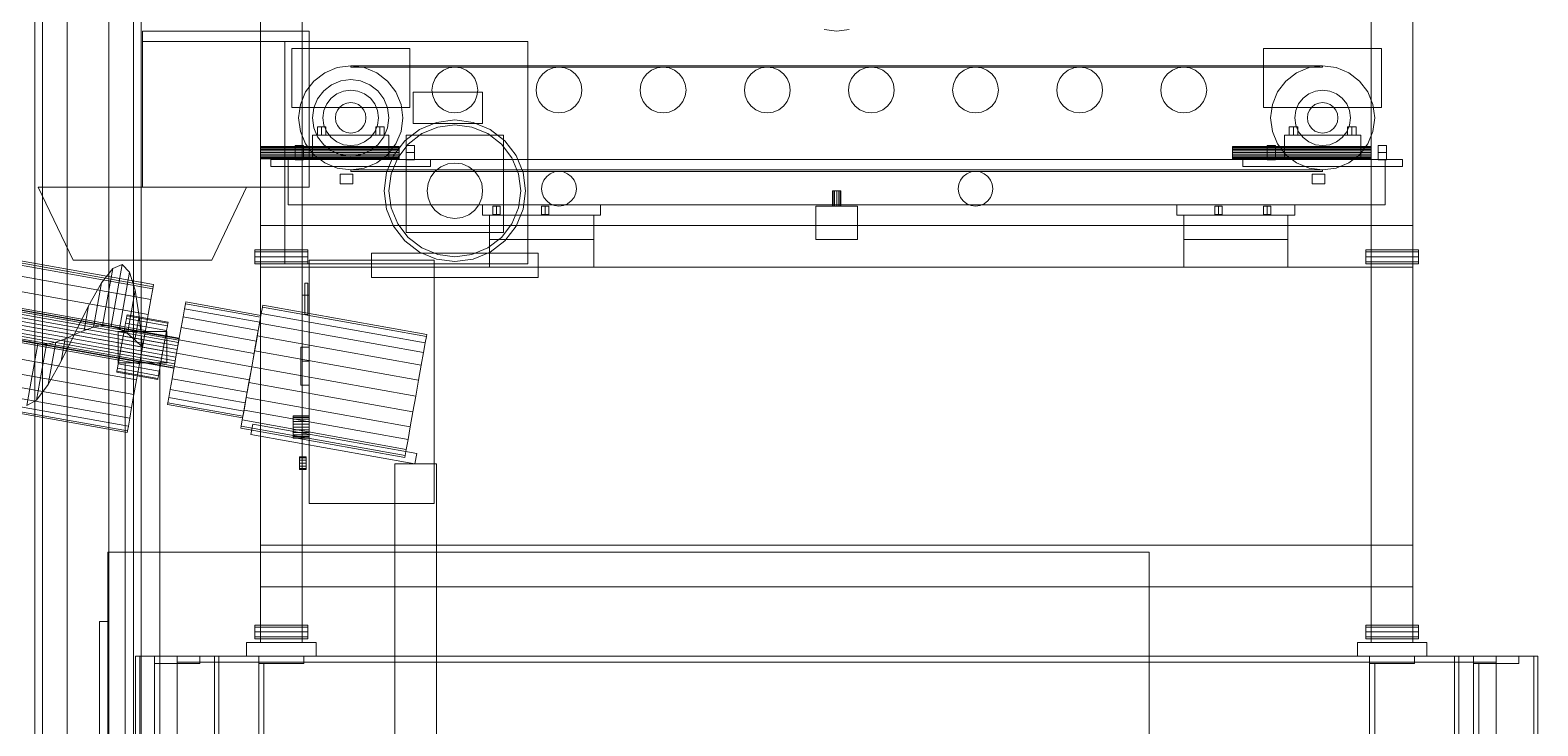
# Model space of a CAD drawing. Header units: millimetres. Extents: x -191664 to 191490, y -197311 to 10263.
# Drawn here: x 1738 to 3910, y -30100 to -29099 of the extents above; entities that cross this region are included whole.
import ezdxf

# ---------------------------------------------------------------- set-up
doc = ezdxf.new("R2010")
doc.units = ezdxf.units.MM
for name, color, linetype, lineweight in [('frontal_dos-mix', 7, 'Continuous', 0), ('frontal_dosificador', 7, 'Continuous', 0), ('frontal_secador', 7, 'Continuous', 0), ('frontal_tolva', 7, 'Continuous', 0)]:
    doc.layers.add(name, color=color, linetype=linetype, lineweight=lineweight)

msp = doc.modelspace()

# ---------------------------------------------------------------- linework, layer by layer
at = {"layer": 'frontal_dos-mix', "color": 9, "true_color": 0xb9c5c9}
for p, q in [((265.56, -29172.99), (1915.56, -29467.99)), ((1912.22, -29486.64), (262.22, -29191.64)), ((1908.42, -29507.91), (258.42, -29212.91)), ((1904.29, -29530.99), (254.29, -29235.99)), ((1900, -29555), (250, -29260)), ((1895.71, -29579.01), (245.71, -29284.01)), ((1891.58, -29602.09), (241.58, -29307.09)), ((1887.78, -29623.36), (237.78, -29328.36)), ((1884.44, -29642.01), (234.44, -29347.01)), ((1878, -29678.05), (228, -29383.05)), ((1878.42, -29675.68), (228.42, -29380.68)), ((1879.67, -29668.68), (229.67, -29373.68)), ((1881.71, -29657.31), (231.71, -29362.31)), ((1915.56, -29467.99), (1912.22, -29486.64)), ((1912.22, -29486.64), (1908.42, -29507.91)), ((1908.42, -29507.91), (1904.29, -29530.99)), ((1904.29, -29530.99), (1900, -29555)), ((1900, -29555), (1895.71, -29579.01)), ((1895.71, -29579.01), (1891.58, -29602.09)), ((1891.58, -29602.09), (1887.78, -29623.36)), ((1884.44, -29642.01), (1881.71, -29657.31)), ((1887.78, -29623.36), (1884.44, -29642.01)), ((1881.71, -29657.31), (1879.67, -29668.68)), ((1878.42, -29675.68), (1878, -29678.05)), ((1879.67, -29668.68), (1878.42, -29675.68))]:
    msp.add_line(p, q, dxfattribs=at)
at = {"layer": 'frontal_dos-mix', "color": 139, "true_color": 0x344b58}
for p, q in [((1951.96, -29548.49), (173.99, -29230.61)), ((1952.57, -29545.04), (174.6, -29227.17)), ((1952.96, -29542.88), (174.99, -29225)), ((1953.09, -29542.14), (175.12, -29224.26)), ((1948.22, -29569.4), (170.25, -29251.53)), ((171.25, -29245.92), (1949.22, -29563.8)), ((1950.22, -29558.19), (172.25, -29240.32)), ((1951.16, -29552.97), (173.18, -29235.09)), ((1945.35, -29585.46), (167.38, -29267.58)), ((1945.48, -29584.72), (167.51, -29266.84)), ((1945.87, -29582.56), (167.9, -29264.68)), ((1946.48, -29579.11), (168.51, -29261.23)), ((1947.28, -29574.63), (169.31, -29256.75)), ((1961.97, -29492.49), (1962.42, -29489.97)), ((2070.7, -29509.33), (1962.42, -29489.97)), ((1955.82, -29526.89), (1958.55, -29511.59)), ((1958.55, -29511.59), (1960.65, -29499.86)), ((2066.84, -29530.95), (1958.55, -29511.59)), ((1960.65, -29499.86), (1961.97, -29492.49)), ((2068.93, -29519.22), (1960.65, -29499.86)), ((2070.25, -29511.85), (1961.97, -29492.49)), ((2068.93, -29519.22), (2070.25, -29511.85)), ((2070.25, -29511.85), (2070.7, -29509.33)), ((1952.64, -29544.69), (1955.82, -29526.89)), ((2064.1, -29546.24), (1955.82, -29526.89)), ((2064.1, -29546.24), (2066.84, -29530.95)), ((2066.84, -29530.95), (2068.93, -29519.22)), ((1949.22, -29563.8), (1952.64, -29544.69)), ((1950.22, -29558.19), (1951.16, -29552.97)), ((1951.16, -29552.97), (1951.96, -29548.49)), ((1951.96, -29548.49), (1952.57, -29545.04)), ((1952.57, -29545.04), (1952.96, -29542.88)), ((2060.92, -29564.05), (1952.64, -29544.69)), ((1952.96, -29542.88), (1953.09, -29542.14)), ((2060.92, -29564.05), (2064.1, -29546.24)), ((1925, -29577.5), (1875, -29577.5)), ((1875, -31980), (1875, -29577.5)), ((1925, -31980), (1925, -29577.5)), ((1949.22, -29563.8), (1945.8, -29582.91)), ((1946.48, -29579.11), (1945.87, -29582.56)), ((1947.28, -29574.63), (1946.48, -29579.11)), ((1948.22, -29569.4), (1947.28, -29574.63)), ((1949.22, -29563.8), (1948.22, -29569.4)), ((1950.22, -29558.19), (1949.22, -29563.8)), ((1949.22, -29563.8), (2057.5, -29583.16)), ((2060.92, -29564.05), (2057.5, -29583.16)), ((1942.62, -29600.71), (1939.89, -29616.01)), ((1945.8, -29582.91), (1942.62, -29600.71)), ((2050.9, -29620.07), (1942.62, -29600.71)), ((1945.48, -29584.72), (1945.35, -29585.46)), ((1945.87, -29582.56), (1945.48, -29584.72)), ((2054.09, -29602.27), (1945.8, -29582.91)), ((2057.5, -29583.16), (2054.09, -29602.27)), ((1939.89, -29616.01), (1937.79, -29627.74)), ((2048.17, -29635.36), (1939.89, -29616.01)), ((2050.9, -29620.07), (2048.17, -29635.36)), ((2054.09, -29602.27), (2050.9, -29620.07)), ((1936.47, -29635.11), (1936.02, -29637.63)), ((2044.3, -29656.99), (1936.02, -29637.63)), ((1937.79, -29627.74), (1936.47, -29635.11)), ((2044.75, -29654.47), (1936.47, -29635.11)), ((2046.07, -29647.1), (1937.79, -29627.74)), ((2048.17, -29635.36), (2046.07, -29647.1)), ((2044.75, -29654.47), (2044.3, -29656.99)), ((2046.07, -29647.1), (2044.75, -29654.47)), ((2058.82, -29665.78), (2056.18, -29680.54)), ((2295.08, -29708.02), (2058.82, -29665.78)), ((2292.44, -29722.78), (2056.18, -29680.54)), ((2295.08, -29708.02), (2292.44, -29722.78)), ((2323.76, -29722.9), (2263.76, -29722.9)), ((2263.76, -31980), (2263.76, -29722.9)), ((2323.76, -31980), (2323.76, -29722.9))]:
    msp.add_line(p, q, dxfattribs=at)
at = {"layer": 'frontal_dos-mix', "color": 253, "true_color": 0xb5b395}
for p, q in [((1750, -29325), (1800, -29430)), ((1750, -29325), (2050, -29325)), ((2050, -29325), (2000, -29430)), ((2000, -29430), (1800, -29430))]:
    msp.add_line(p, q, dxfattribs=at)
at = {"layer": 'frontal_dos-mix', "color": 8, "true_color": 0x71848d}
for p, q in [((1915.03, -29470.94), (1521.27, -29400.55)), ((1916.08, -29465.04), (1522.33, -29394.64)), ((1857.2, -29441.67), (1840.82, -29462.7)), ((1857.2, -29441.67), (1842.49, -29523.96)), ((1870.82, -29436.01), (1854.98, -29524.6)), ((1870.82, -29436.01), (1857.2, -29441.67)), ((1881.48, -29446.92), (1866.9, -29528.5)), ((1881.48, -29446.92), (1870.82, -29436.01)), ((1889.42, -29473.08), (1881.48, -29446.92)), ((1840.82, -29462.7), (1822.32, -29495.64)), ((1840.82, -29462.7), (1829.45, -29526.33)), ((1916.08, -29465.04), (1915.03, -29470.94)), ((1889.42, -29473.08), (1878.28, -29535.4)), ((1895.27, -29510.89), (1889.42, -29473.08)), ((1822.32, -29495.64), (1802.64, -29535.19)), ((1822.32, -29495.64), (1815.99, -29531.05)), ((1895.27, -29510.89), (1889.25, -29544.58)), ((1900, -29555), (1895.27, -29510.89)), ((1802.64, -29535.19), (1782.89, -29575.09)), ((1802.3, -29537.06), (1815.99, -29531.05)), ((1802.64, -29535.19), (1802.3, -29537.06)), ((1815.99, -29531.05), (1829.45, -29526.33)), ((1829.45, -29526.33), (1842.49, -29523.96)), ((1842.49, -29523.96), (1854.98, -29524.6)), ((1854.98, -29524.6), (1866.9, -29528.5)), ((1865, -29577.5), (1865, -29532.5)), ((1865, -29532.5), (1935, -29532.5)), ((1866.9, -29528.5), (1878.28, -29535.4)), ((1878.28, -29535.4), (1889.25, -29544.58)), ((1935, -29532.5), (1935, -29577.5)), ((1733.63, -29638.97), (1749.46, -29550.42)), ((1737.49, -29546.87), (1749.46, -29550.42)), ((1747.57, -29631.56), (1762.02, -29550.72)), ((1749.46, -29550.42), (1762.02, -29550.72)), ((1762.02, -29550.72), (1775.11, -29548.05)), ((1764.21, -29609.02), (1775.11, -29548.05)), ((1775.11, -29548.05), (1788.6, -29543.14)), ((1782.89, -29575.09), (1788.6, -29543.14)), ((1788.6, -29543.14), (1802.3, -29537.06)), ((1889.25, -29544.58), (1900, -29555)), ((1782.89, -29575.09), (1764.21, -29609.02)), ((1935, -29577.5), (1865, -29577.5)), ((1764.21, -29609.02), (1747.57, -29631.56)), ((1747.57, -29631.56), (1733.63, -29638.97))]:
    msp.add_line(p, q, dxfattribs=at)
at = {"layer": 'frontal_dos-mix', "color": 55, "true_color": 0xb2944d}
for p, q in [((1875.7, -29520.49), (1876.87, -29513.91)), ((1876.87, -29513.91), (1877.61, -29509.78)), ((1935.93, -29524.47), (1876.87, -29513.91)), ((1877.61, -29509.78), (1877.86, -29508.38)), ((1936.67, -29520.34), (1877.61, -29509.78)), ((1936.92, -29518.94), (1877.86, -29508.38)), ((1872.38, -29539.02), (1874.16, -29529.05)), ((1874.16, -29529.05), (1875.7, -29520.49)), ((1933.23, -29539.61), (1874.16, -29529.05)), ((1934.76, -29531.05), (1875.7, -29520.49)), ((1933.23, -29539.61), (1934.76, -29531.05)), ((1934.76, -29531.05), (1935.93, -29524.47)), ((1935.93, -29524.47), (1936.67, -29520.34)), ((1936.67, -29520.34), (1936.92, -29518.94)), ((1870.47, -29549.72), (1868.56, -29560.42)), ((1870.47, -29549.72), (1872.38, -29539.02)), ((1870.47, -29549.72), (1929.53, -29560.28)), ((1931.44, -29549.58), (1872.38, -29539.02)), ((1931.44, -29549.58), (1929.53, -29560.28)), ((1931.44, -29549.58), (1933.23, -29539.61)), ((1865.24, -29578.95), (1864.07, -29585.53)), ((1866.77, -29570.39), (1865.24, -29578.95)), ((1924.3, -29589.51), (1865.24, -29578.95)), ((1868.56, -29560.42), (1866.77, -29570.39)), ((1925.84, -29580.95), (1866.77, -29570.39)), ((1927.62, -29570.98), (1868.56, -29560.42)), ((1927.62, -29570.98), (1925.84, -29580.95)), ((1929.53, -29560.28), (1927.62, -29570.98)), ((1863.33, -29589.66), (1863.08, -29591.06)), ((1922.14, -29601.62), (1863.08, -29591.06)), ((1864.07, -29585.53), (1863.33, -29589.66)), ((1922.39, -29600.22), (1863.33, -29589.66)), ((1923.13, -29596.09), (1864.07, -29585.53)), ((1922.39, -29600.22), (1922.14, -29601.62)), ((1923.13, -29596.09), (1922.39, -29600.22)), ((1924.3, -29589.51), (1923.13, -29596.09)), ((1925.84, -29580.95), (1924.3, -29589.51))]:
    msp.add_line(p, q, dxfattribs=at)
at = {"layer": 'frontal_dos-mix', "color": 147, "true_color": 0x287687}
for p, q in [((2068.7, -29520.51), (2071.22, -29506.43)), ((2071.22, -29506.43), (2072.8, -29497.58)), ((2307.47, -29548.67), (2071.22, -29506.43)), ((2072.8, -29497.58), (2073.34, -29494.56)), ((2309.06, -29539.82), (2072.8, -29497.58)), ((2309.6, -29536.8), (2073.34, -29494.56)), ((2065.42, -29538.86), (2068.7, -29520.51)), ((2304.96, -29562.75), (2068.7, -29520.51)), ((2061.6, -29560.23), (2065.42, -29538.86)), ((2301.68, -29581.1), (2065.42, -29538.86)), ((2304.96, -29562.75), (2307.47, -29548.67)), ((2307.47, -29548.67), (2309.06, -29539.82)), ((2309.06, -29539.82), (2309.6, -29536.8)), ((2057.5, -29583.16), (2061.6, -29560.23)), ((2297.86, -29602.47), (2061.6, -29560.23)), ((2301.68, -29581.1), (2304.96, -29562.75)), ((2057.5, -29583.16), (2053.4, -29606.09)), ((2057.5, -29583.16), (2293.76, -29625.4)), ((2297.86, -29602.47), (2301.68, -29581.1)), ((2053.4, -29606.09), (2049.58, -29627.46)), ((2289.66, -29648.33), (2053.4, -29606.09)), ((2297.86, -29602.47), (2293.76, -29625.4)), ((2049.58, -29627.46), (2046.3, -29645.81)), ((2285.84, -29669.7), (2049.58, -29627.46)), ((2293.76, -29625.4), (2289.66, -29648.33)), ((2043.78, -29659.89), (2042.2, -29668.74)), ((2046.3, -29645.81), (2043.78, -29659.89)), ((2280.04, -29702.12), (2043.78, -29659.89)), ((2282.56, -29688.05), (2046.3, -29645.81)), ((2289.66, -29648.33), (2285.84, -29669.7)), ((2042.2, -29668.74), (2041.66, -29671.75)), ((2277.92, -29713.99), (2041.66, -29671.75)), ((2278.46, -29710.98), (2042.2, -29668.74)), ((2285.84, -29669.7), (2282.56, -29688.05)), ((2280.04, -29702.12), (2278.46, -29710.98)), ((2282.56, -29688.05), (2280.04, -29702.12)), ((2278.46, -29710.98), (2277.92, -29713.99))]:
    msp.add_line(p, q, dxfattribs=at)
at = {"layer": 'frontal_dosificador', "color": 253, "true_color": 0x9caaa6}
for p, q in [((2070, -29980), (2070, -27440)), ((2130, -29980), (2130, -27440)), ((3670, -29980), (3670, -27440)), ((3730, -29980), (3730, -27440)), ((1900, -29100), (2140, -29100)), ((1900, -29325), (1900, -29100)), ((1900, -29115), (1900, -29100)), ((2140, -29325), (2140, -29100)), ((2140, -29115), (2140, -29100)), ((1900, -29115), (2140, -29115)), ((2110, -29285), (3690, -29285)), ((2110, -29350), (2110, -29285)), ((3690, -29350), (3690, -29285)), ((1900, -29325), (2140, -29325)), ((2110, -29350), (3690, -29350)), ((2070, -29380), (2130, -29380)), ((2070, -29440), (2070, -29380)), ((2130, -29440), (2130, -29380)), ((2130, -29380), (3670, -29380)), ((3670, -29380), (3730, -29380)), ((3670, -29440), (3670, -29380)), ((3730, -29440), (3730, -29380)), ((2400, -29440), (2400, -29400)), ((2550, -29440), (2550, -29400)), ((3400, -29440), (3400, -29400)), ((3550, -29440), (3550, -29400)), ((2062, -29417.93), (2062, -29415)), ((2062, -29415), (2138, -29415)), ((2062, -29425), (2062, -29417.93)), ((2062, -29417.93), (2138, -29417.93)), ((2062, -29432.07), (2062, -29425)), ((2138, -29425), (2062, -29425)), ((2138, -29417.93), (2138, -29415)), ((2138, -29425), (2138, -29417.93)), ((2138, -29425), (2138, -29432.07)), ((2230, -29420), (2470, -29420)), ((2230, -29455), (2230, -29420)), ((2470, -29455), (2470, -29420)), ((3662, -29417.93), (3662, -29415)), ((3662, -29415), (3738, -29415)), ((3662, -29425), (3662, -29417.93)), ((3662, -29417.93), (3738, -29417.93)), ((3662, -29432.07), (3662, -29425)), ((3738, -29425), (3662, -29425)), ((3738, -29417.93), (3738, -29415)), ((3738, -29425), (3738, -29417.93)), ((3738, -29425), (3738, -29432.07)), ((2062, -29432.07), (2062, -29435)), ((2062, -29432.07), (2138, -29432.07)), ((2062, -29435), (2138, -29435)), ((2070, -29440), (2130, -29440)), ((2130, -29440), (3670, -29440)), ((2138, -29432.07), (2138, -29435)), ((2400, -29440), (2550, -29440)), ((3400, -29440), (3550, -29440)), ((3662, -29432.07), (3662, -29435)), ((3662, -29432.07), (3738, -29432.07)), ((3662, -29435), (3738, -29435)), ((3670, -29440), (3730, -29440)), ((3738, -29432.07), (3738, -29435)), ((2230, -29455), (2470, -29455)), ((2130, -29480), (2140, -29480)), ((2130, -29575), (2130, -29480)), ((2140, -29575), (2140, -29480)), ((2130, -29575), (2140, -29575)), ((2070, -29840), (2130, -29840)), ((2070, -29900), (2070, -29840)), ((2130, -29900), (2130, -29840)), ((2130, -29840), (3670, -29840)), ((3670, -29840), (3730, -29840)), ((3670, -29900), (3670, -29840)), ((3730, -29900), (3730, -29840)), ((2070, -29900), (2130, -29900)), ((2130, -29900), (3670, -29900)), ((3670, -29900), (3730, -29900)), ((2062, -29957.93), (2062, -29955)), ((2062, -29955), (2138, -29955)), ((2062, -29965), (2062, -29957.93)), ((2062, -29957.93), (2138, -29957.93)), ((2062, -29972.07), (2062, -29965)), ((2138, -29965), (2062, -29965)), ((2138, -29957.93), (2138, -29955)), ((2138, -29965), (2138, -29957.93)), ((2138, -29965), (2138, -29972.07)), ((3662, -29957.93), (3662, -29955)), ((3662, -29955), (3738, -29955)), ((3662, -29965), (3662, -29957.93)), ((3662, -29957.93), (3738, -29957.93)), ((3662, -29972.07), (3662, -29965)), ((3738, -29965), (3662, -29965)), ((3738, -29957.93), (3738, -29955)), ((3738, -29965), (3738, -29957.93)), ((3738, -29965), (3738, -29972.07)), ((2050, -29980), (2150, -29980)), ((2050, -30000), (2050, -29980)), ((2062, -29972.07), (2062, -29975)), ((2062, -29972.07), (2138, -29972.07)), ((2062, -29975), (2138, -29975)), ((2070, -29980), (2130, -29980)), ((2138, -29972.07), (2138, -29975)), ((2150, -30000), (2150, -29980)), ((3650, -29980), (3750, -29980)), ((3650, -30000), (3650, -29980)), ((3662, -29972.07), (3662, -29975)), ((3662, -29972.07), (3738, -29972.07)), ((3662, -29975), (3738, -29975)), ((3670, -29980), (3730, -29980)), ((3738, -29972.07), (3738, -29975)), ((3750, -30000), (3750, -29980)), ((2050, -30000), (2150, -30000)), ((3650, -30000), (3750, -30000))]:
    msp.add_line(p, q, dxfattribs=at)
at = {"layer": 'frontal_dosificador', "color": 40, "true_color": 0xe6c527}
for p, q in [((2900, -29100), (2881.88, -29097.61)), ((2918.12, -29097.61), (2900, -29100)), ((2152.37, -29197.5), (2161.11, -29186.11)), ((2161.11, -29186.11), (2172.5, -29177.37)), ((2172.5, -29177.37), (2185.76, -29171.87)), ((2185.76, -29171.87), (2200, -29170)), ((2200, -29170), (2214.24, -29171.87)), ((2214.24, -29171.87), (2227.5, -29177.37)), ((2227.5, -29177.37), (2238.89, -29186.11)), ((2238.89, -29186.11), (2247.63, -29197.5)), ((2146.87, -29210.76), (2152.37, -29197.5)), ((2180.95, -29214), (2184.44, -29209.44)), ((2184.44, -29209.44), (2189, -29205.95)), ((2189, -29205.95), (2194.31, -29203.75)), ((2194.31, -29203.75), (2200, -29203)), ((2200, -29203), (2205.69, -29203.75)), ((2205.69, -29203.75), (2211, -29205.95)), ((2211, -29205.95), (2215.56, -29209.44)), ((2215.56, -29209.44), (2219.05, -29214)), ((2247.63, -29197.5), (2253.13, -29210.76)), ((3580.95, -29214), (3584.44, -29209.44)), ((3584.44, -29209.44), (3589, -29205.95)), ((3589, -29205.95), (3594.31, -29203.75)), ((3594.31, -29203.75), (3600, -29203)), ((3600, -29203), (3605.69, -29203.75)), ((3605.69, -29203.75), (3611, -29205.95)), ((3611, -29205.95), (3615.56, -29209.44)), ((3615.56, -29209.44), (3619.05, -29214)), ((2145, -29225), (2146.87, -29210.76)), ((2146.87, -29239.24), (2145, -29225)), ((2178, -29225), (2178.75, -29219.31)), ((2178.75, -29230.69), (2178, -29225)), ((2178.75, -29219.31), (2180.95, -29214)), ((2180.95, -29236), (2178.75, -29230.69)), ((2219.05, -29214), (2221.25, -29219.31)), ((2221.25, -29230.69), (2219.05, -29236)), ((2221.25, -29219.31), (2222, -29225)), ((2222, -29225), (2221.25, -29230.69)), ((2253.13, -29210.76), (2255, -29225)), ((2255, -29225), (2253.13, -29239.24)), ((3578, -29225), (3578.75, -29219.31)), ((3578.75, -29230.69), (3578, -29225)), ((3578.75, -29219.31), (3580.95, -29214)), ((3580.95, -29236), (3578.75, -29230.69)), ((3619.05, -29214), (3621.25, -29219.31)), ((3621.25, -29230.69), (3619.05, -29236)), ((3621.25, -29219.31), (3622, -29225)), ((3622, -29225), (3621.25, -29230.69)), ((2152.37, -29252.5), (2146.87, -29239.24)), ((2161.11, -29263.89), (2152.37, -29252.5)), ((2184.44, -29240.56), (2180.95, -29236)), ((2189, -29244.05), (2184.44, -29240.56)), ((2194.31, -29246.25), (2189, -29244.05)), ((2200, -29247), (2194.31, -29246.25)), ((2205.69, -29246.25), (2200, -29247)), ((2211, -29244.05), (2205.69, -29246.25)), ((2215.56, -29240.56), (2211, -29244.05)), ((2219.05, -29236), (2215.56, -29240.56)), ((2247.63, -29252.5), (2238.89, -29263.89)), ((2253.13, -29239.24), (2247.63, -29252.5)), ((3584.44, -29240.56), (3580.95, -29236)), ((3589, -29244.05), (3584.44, -29240.56)), ((3594.31, -29246.25), (3589, -29244.05)), ((3600, -29247), (3594.31, -29246.25)), ((3605.69, -29246.25), (3600, -29247)), ((3611, -29244.05), (3605.69, -29246.25)), ((3615.56, -29240.56), (3611, -29244.05)), ((3619.05, -29236), (3615.56, -29240.56)), ((2070, -29266.31), (2070, -29266)), ((2070, -29266), (2270, -29266)), ((2070, -29267.21), (2070, -29266.31)), ((2070, -29266.31), (2270, -29266.31)), ((2070, -29268.64), (2070, -29267.21)), ((2070, -29267.21), (2270, -29267.21)), ((2070, -29270.5), (2070, -29268.64)), ((2070, -29268.64), (2270, -29268.64)), ((2070, -29272.67), (2070, -29270.5)), ((2070, -29270.5), (2270, -29270.5)), ((2070, -29275), (2070, -29272.67)), ((2070, -29272.67), (2270, -29272.67)), ((2070, -29277.33), (2070, -29275)), ((2270, -29275), (2070, -29275)), ((2172.5, -29272.63), (2161.11, -29263.89)), ((2185.76, -29278.13), (2172.5, -29272.63)), ((2227.5, -29272.63), (2214.24, -29278.13)), ((2238.89, -29263.89), (2227.5, -29272.63)), ((2270, -29266.31), (2270, -29266)), ((2270, -29267.21), (2270, -29266.31)), ((2270, -29268.64), (2270, -29267.21)), ((2270, -29270.5), (2270, -29268.64)), ((2270, -29272.67), (2270, -29270.5)), ((2270, -29275), (2270, -29272.67)), ((2270, -29275), (2270, -29277.33)), ((3470, -29266.31), (3470, -29266)), ((3470, -29266), (3670, -29266)), ((3470, -29267.21), (3470, -29266.31)), ((3470, -29266.31), (3670, -29266.31)), ((3470, -29268.64), (3470, -29267.21)), ((3470, -29267.21), (3670, -29267.21)), ((3470, -29270.5), (3470, -29268.64)), ((3470, -29268.64), (3670, -29268.64)), ((3470, -29272.67), (3470, -29270.5)), ((3470, -29270.5), (3670, -29270.5)), ((3470, -29275), (3470, -29272.67)), ((3470, -29272.67), (3670, -29272.67)), ((3470, -29277.33), (3470, -29275)), ((3670, -29275), (3470, -29275)), ((3670, -29266.31), (3670, -29266)), ((3670, -29267.21), (3670, -29266.31)), ((3670, -29268.64), (3670, -29267.21)), ((3670, -29270.5), (3670, -29268.64)), ((3670, -29272.67), (3670, -29270.5)), ((3670, -29275), (3670, -29272.67)), ((3670, -29275), (3670, -29277.33)), ((2070, -29277.33), (2070, -29279.5)), ((2070, -29277.33), (2270, -29277.33)), ((2070, -29279.5), (2070, -29281.36)), ((2070, -29279.5), (2270, -29279.5)), ((2070, -29281.36), (2070, -29282.79)), ((2070, -29281.36), (2270, -29281.36)), ((2070, -29282.79), (2070, -29283.69)), ((2070, -29282.79), (2270, -29282.79)), ((2070, -29283.69), (2070, -29284)), ((2070, -29283.69), (2270, -29283.69)), ((2070, -29284), (2270, -29284)), ((2085, -29285), (2315, -29285)), ((2085, -29295), (2085, -29285)), ((2085, -29295), (2315, -29295)), ((2200, -29280), (2185.76, -29278.13)), ((2214.24, -29278.13), (2200, -29280)), ((2270, -29277.33), (2270, -29279.5)), ((2270, -29279.5), (2270, -29281.36)), ((2270, -29281.36), (2270, -29282.79)), ((2270, -29282.79), (2270, -29283.69)), ((2270, -29283.69), (2270, -29284)), ((2315, -29295), (2315, -29285)), ((2321.72, -29301.72), (2330, -29295.36)), ((2330, -29295.36), (2339.65, -29291.36)), ((2339.65, -29291.36), (2350, -29290)), ((2350, -29290), (2360.35, -29291.36)), ((2360.35, -29291.36), (2370, -29295.36)), ((2370, -29295.36), (2378.28, -29301.72)), ((3470, -29277.33), (3470, -29279.5)), ((3470, -29277.33), (3670, -29277.33)), ((3470, -29279.5), (3470, -29281.36)), ((3470, -29279.5), (3670, -29279.5)), ((3470, -29281.36), (3470, -29282.79)), ((3470, -29281.36), (3670, -29281.36)), ((3470, -29282.79), (3470, -29283.69)), ((3470, -29282.79), (3670, -29282.79)), ((3470, -29283.69), (3470, -29284)), ((3470, -29283.69), (3670, -29283.69)), ((3470, -29284), (3670, -29284)), ((3485, -29285), (3715, -29285)), ((3485, -29295), (3485, -29285)), ((3485, -29295), (3715, -29295)), ((3670, -29277.33), (3670, -29279.5)), ((3670, -29279.5), (3670, -29281.36)), ((3670, -29281.36), (3670, -29282.79)), ((3670, -29282.79), (3670, -29283.69)), ((3670, -29283.69), (3670, -29284)), ((3715, -29295), (3715, -29285)), ((2311.36, -29319.65), (2315.36, -29310)), ((2315.36, -29310), (2321.72, -29301.72)), ((2378.28, -29301.72), (2384.64, -29310)), ((2384.64, -29310), (2388.64, -29319.65)), ((2310, -29330), (2311.36, -29319.65)), ((2311.36, -29340.35), (2310, -29330)), ((2315.36, -29350), (2311.36, -29340.35)), ((2388.64, -29340.35), (2384.64, -29350)), ((2388.64, -29319.65), (2390, -29330)), ((2390, -29330), (2388.64, -29340.35)), ((2321.72, -29358.28), (2315.36, -29350)), ((2330, -29364.64), (2321.72, -29358.28)), ((2378.28, -29358.28), (2370, -29364.64)), ((2384.64, -29350), (2378.28, -29358.28)), ((2339.65, -29368.64), (2330, -29364.64)), ((2350, -29370), (2339.65, -29368.64)), ((2360.35, -29368.64), (2350, -29370)), ((2370, -29364.64), (2360.35, -29368.64)), ((2400, -29365), (2550, -29365)), ((2400, -29400), (2400, -29365)), ((2550, -29400), (2550, -29365)), ((3400, -29365), (3550, -29365)), ((3400, -29400), (3400, -29365)), ((3550, -29400), (3550, -29365)), ((2400, -29400), (2550, -29400)), ((3400, -29400), (3550, -29400))]:
    msp.add_line(p, q, dxfattribs=at)
at = {"layer": 'frontal_dosificador', "color": 132, "true_color": 0x06bec7}
for p, q in [((2105, -29115), (2455, -29115)), ((2105, -29435), (2105, -29115)), ((2455, -29435), (2455, -29115)), ((2146.97, -29171.97), (2162.5, -29160.05)), ((2162.5, -29160.05), (2180.59, -29152.56)), ((2180.59, -29152.56), (2200, -29150)), ((2200, -29150), (2219.41, -29152.56)), ((2219.41, -29152.56), (2237.5, -29160.05)), ((2237.5, -29160.05), (2253.03, -29171.97)), ((2321.42, -29168.5), (2326.67, -29161.67)), ((2326.67, -29161.67), (2333.5, -29156.42)), ((2333.5, -29156.42), (2341.46, -29153.12)), ((2341.46, -29153.12), (2350, -29152)), ((2350, -29152), (2358.54, -29153.12)), ((2358.54, -29153.12), (2366.5, -29156.42)), ((2366.5, -29156.42), (2373.33, -29161.67)), ((2373.33, -29161.67), (2378.58, -29168.5)), ((2471.42, -29168.5), (2476.67, -29161.67)), ((2476.67, -29161.67), (2483.5, -29156.42)), ((2483.5, -29156.42), (2491.46, -29153.12)), ((2491.46, -29153.12), (2500, -29152)), ((2500, -29152), (2508.54, -29153.12)), ((2508.54, -29153.12), (2516.5, -29156.42)), ((2516.5, -29156.42), (2523.33, -29161.67)), ((2523.33, -29161.67), (2528.58, -29168.5)), ((2621.42, -29168.5), (2626.67, -29161.67)), ((2626.67, -29161.67), (2633.5, -29156.42)), ((2633.5, -29156.42), (2641.46, -29153.12)), ((2641.46, -29153.12), (2650, -29152)), ((2650, -29152), (2658.54, -29153.12)), ((2658.54, -29153.12), (2666.5, -29156.42)), ((2666.5, -29156.42), (2673.33, -29161.67)), ((2673.33, -29161.67), (2678.58, -29168.5)), ((2771.42, -29168.5), (2776.67, -29161.67)), ((2776.67, -29161.67), (2783.5, -29156.42)), ((2783.5, -29156.42), (2791.46, -29153.12)), ((2791.46, -29153.12), (2800, -29152)), ((2800, -29152), (2808.54, -29153.12)), ((2808.54, -29153.12), (2816.5, -29156.42)), ((2816.5, -29156.42), (2823.33, -29161.67)), ((2823.33, -29161.67), (2828.58, -29168.5)), ((2921.42, -29168.5), (2926.67, -29161.67)), ((2926.67, -29161.67), (2933.5, -29156.42)), ((2933.5, -29156.42), (2941.46, -29153.12)), ((2941.46, -29153.12), (2950, -29152)), ((2950, -29152), (2958.54, -29153.12)), ((2958.54, -29153.12), (2966.5, -29156.42)), ((2966.5, -29156.42), (2973.33, -29161.67)), ((2973.33, -29161.67), (2978.58, -29168.5)), ((3071.42, -29168.5), (3076.67, -29161.67)), ((3076.67, -29161.67), (3083.5, -29156.42)), ((3083.5, -29156.42), (3091.46, -29153.12)), ((3091.46, -29153.12), (3100, -29152)), ((3100, -29152), (3108.54, -29153.12)), ((3108.54, -29153.12), (3116.5, -29156.42)), ((3116.5, -29156.42), (3123.33, -29161.67)), ((3123.33, -29161.67), (3128.58, -29168.5)), ((3221.42, -29168.5), (3226.67, -29161.67)), ((3226.67, -29161.67), (3233.5, -29156.42)), ((3233.5, -29156.42), (3241.46, -29153.12)), ((3241.46, -29153.12), (3250, -29152)), ((3250, -29152), (3258.54, -29153.12)), ((3258.54, -29153.12), (3266.5, -29156.42)), ((3266.5, -29156.42), (3273.33, -29161.67)), ((3273.33, -29161.67), (3278.58, -29168.5)), ((3371.42, -29168.5), (3376.67, -29161.67)), ((3376.67, -29161.67), (3383.5, -29156.42)), ((3383.5, -29156.42), (3391.46, -29153.12)), ((3391.46, -29153.12), (3400, -29152)), ((3400, -29152), (3408.54, -29153.12)), ((3408.54, -29153.12), (3416.5, -29156.42)), ((3416.5, -29156.42), (3423.33, -29161.67)), ((3423.33, -29161.67), (3428.58, -29168.5)), ((3546.97, -29171.97), (3562.5, -29160.05)), ((3562.5, -29160.05), (3580.59, -29152.56)), ((3580.59, -29152.56), (3600, -29150)), ((3600, -29150), (3619.41, -29152.56)), ((3619.41, -29152.56), (3637.5, -29160.05)), ((3637.5, -29160.05), (3653.03, -29171.97)), ((2127.56, -29205.59), (2135.05, -29187.5)), ((2135.05, -29187.5), (2146.97, -29171.97)), ((2180, -29190.36), (2189.65, -29186.36)), ((2189.65, -29186.36), (2200, -29185)), ((2200, -29185), (2210.35, -29186.36)), ((2210.35, -29186.36), (2220, -29190.36)), ((2253.03, -29171.97), (2264.95, -29187.5)), ((2264.95, -29187.5), (2272.44, -29205.59)), ((2290, -29188), (2390, -29188)), ((2290, -29233), (2290, -29188)), ((2317, -29185), (2318.12, -29176.46)), ((2318.12, -29193.54), (2317, -29185)), ((2318.12, -29176.46), (2321.42, -29168.5)), ((2378.58, -29168.5), (2381.88, -29176.46)), ((2381.88, -29176.46), (2383, -29185)), ((2383, -29185), (2381.88, -29193.54)), ((2390, -29233), (2390, -29188)), ((2467, -29185), (2468.12, -29176.46)), ((2468.12, -29193.54), (2467, -29185)), ((2468.12, -29176.46), (2471.42, -29168.5)), ((2528.58, -29168.5), (2531.88, -29176.46)), ((2531.88, -29176.46), (2533, -29185)), ((2533, -29185), (2531.88, -29193.54)), ((2617, -29185), (2618.12, -29176.46)), ((2618.12, -29193.54), (2617, -29185)), ((2618.12, -29176.46), (2621.42, -29168.5)), ((2678.58, -29168.5), (2681.88, -29176.46)), ((2681.88, -29176.46), (2683, -29185)), ((2683, -29185), (2681.88, -29193.54)), ((2767, -29185), (2768.12, -29176.46)), ((2768.12, -29193.54), (2767, -29185)), ((2768.12, -29176.46), (2771.42, -29168.5)), ((2828.58, -29168.5), (2831.88, -29176.46)), ((2831.88, -29176.46), (2833, -29185)), ((2833, -29185), (2831.88, -29193.54)), ((2917, -29185), (2918.12, -29176.46)), ((2918.12, -29193.54), (2917, -29185)), ((2918.12, -29176.46), (2921.42, -29168.5)), ((2978.58, -29168.5), (2981.88, -29176.46)), ((2981.88, -29176.46), (2983, -29185)), ((2983, -29185), (2981.88, -29193.54)), ((3067, -29185), (3068.12, -29176.46)), ((3068.12, -29193.54), (3067, -29185)), ((3068.12, -29176.46), (3071.42, -29168.5)), ((3128.58, -29168.5), (3131.88, -29176.46)), ((3131.88, -29176.46), (3133, -29185)), ((3133, -29185), (3131.88, -29193.54)), ((3217, -29185), (3218.12, -29176.46)), ((3218.12, -29193.54), (3217, -29185)), ((3218.12, -29176.46), (3221.42, -29168.5)), ((3278.58, -29168.5), (3281.88, -29176.46)), ((3281.88, -29176.46), (3283, -29185)), ((3283, -29185), (3281.88, -29193.54)), ((3367, -29185), (3368.12, -29176.46)), ((3368.12, -29193.54), (3367, -29185)), ((3368.12, -29176.46), (3371.42, -29168.5)), ((3428.58, -29168.5), (3431.88, -29176.46)), ((3431.88, -29176.46), (3433, -29185)), ((3433, -29185), (3431.88, -29193.54)), ((3527.56, -29205.59), (3535.05, -29187.5)), ((3535.05, -29187.5), (3546.97, -29171.97)), ((3580, -29190.36), (3589.65, -29186.36)), ((3589.65, -29186.36), (3600, -29185)), ((3600, -29185), (3610.35, -29186.36)), ((3610.35, -29186.36), (3620, -29190.36)), ((3653.03, -29171.97), (3664.95, -29187.5)), ((3664.95, -29187.5), (3672.44, -29205.59)), ((2125, -29225), (2127.56, -29205.59)), ((2161.36, -29214.65), (2165.36, -29205)), ((2165.36, -29205), (2171.72, -29196.72)), ((2171.72, -29196.72), (2180, -29190.36)), ((2220, -29190.36), (2228.28, -29196.72)), ((2228.28, -29196.72), (2234.64, -29205)), ((2234.64, -29205), (2238.64, -29214.65)), ((2272.44, -29205.59), (2275, -29225)), ((2321.42, -29201.5), (2318.12, -29193.54)), ((2326.67, -29208.33), (2321.42, -29201.5)), ((2333.5, -29213.58), (2326.67, -29208.33)), ((2373.33, -29208.33), (2366.5, -29213.58)), ((2378.58, -29201.5), (2373.33, -29208.33)), ((2381.88, -29193.54), (2378.58, -29201.5)), ((2471.42, -29201.5), (2468.12, -29193.54)), ((2476.67, -29208.33), (2471.42, -29201.5)), ((2483.5, -29213.58), (2476.67, -29208.33)), ((2523.33, -29208.33), (2516.5, -29213.58)), ((2528.58, -29201.5), (2523.33, -29208.33)), ((2531.88, -29193.54), (2528.58, -29201.5)), ((2621.42, -29201.5), (2618.12, -29193.54)), ((2626.67, -29208.33), (2621.42, -29201.5)), ((2633.5, -29213.58), (2626.67, -29208.33)), ((2673.33, -29208.33), (2666.5, -29213.58)), ((2678.58, -29201.5), (2673.33, -29208.33)), ((2681.88, -29193.54), (2678.58, -29201.5)), ((2771.42, -29201.5), (2768.12, -29193.54)), ((2776.67, -29208.33), (2771.42, -29201.5)), ((2783.5, -29213.58), (2776.67, -29208.33)), ((2823.33, -29208.33), (2816.5, -29213.58)), ((2828.58, -29201.5), (2823.33, -29208.33)), ((2831.88, -29193.54), (2828.58, -29201.5)), ((2921.42, -29201.5), (2918.12, -29193.54)), ((2926.67, -29208.33), (2921.42, -29201.5)), ((2933.5, -29213.58), (2926.67, -29208.33)), ((2973.33, -29208.33), (2966.5, -29213.58)), ((2978.58, -29201.5), (2973.33, -29208.33)), ((2981.88, -29193.54), (2978.58, -29201.5)), ((3071.42, -29201.5), (3068.12, -29193.54)), ((3076.67, -29208.33), (3071.42, -29201.5)), ((3083.5, -29213.58), (3076.67, -29208.33)), ((3123.33, -29208.33), (3116.5, -29213.58)), ((3128.58, -29201.5), (3123.33, -29208.33)), ((3131.88, -29193.54), (3128.58, -29201.5)), ((3221.42, -29201.5), (3218.12, -29193.54)), ((3226.67, -29208.33), (3221.42, -29201.5)), ((3233.5, -29213.58), (3226.67, -29208.33)), ((3273.33, -29208.33), (3266.5, -29213.58)), ((3278.58, -29201.5), (3273.33, -29208.33)), ((3281.88, -29193.54), (3278.58, -29201.5)), ((3371.42, -29201.5), (3368.12, -29193.54)), ((3376.67, -29208.33), (3371.42, -29201.5)), ((3383.5, -29213.58), (3376.67, -29208.33)), ((3423.33, -29208.33), (3416.5, -29213.58)), ((3428.58, -29201.5), (3423.33, -29208.33)), ((3431.88, -29193.54), (3428.58, -29201.5)), ((3525, -29225), (3527.56, -29205.59)), ((3561.36, -29214.65), (3565.36, -29205)), ((3565.36, -29205), (3571.72, -29196.72)), ((3571.72, -29196.72), (3580, -29190.36)), ((3620, -29190.36), (3628.28, -29196.72)), ((3628.28, -29196.72), (3634.64, -29205)), ((3634.64, -29205), (3638.64, -29214.65)), ((3672.44, -29205.59), (3675, -29225)), ((2127.56, -29244.41), (2125, -29225)), ((2160, -29225), (2161.36, -29214.65)), ((2161.36, -29235.35), (2160, -29225)), ((2238.64, -29214.65), (2240, -29225)), ((2240, -29225), (2238.64, -29235.35)), ((2275, -29225), (2272.44, -29244.41)), ((2299, -29241.67), (2323.6, -29231.48)), ((2323.6, -29231.48), (2350, -29228)), ((2341.46, -29216.88), (2333.5, -29213.58)), ((2350, -29218), (2341.46, -29216.88)), ((2358.54, -29216.88), (2350, -29218)), ((2350, -29228), (2376.4, -29231.48)), ((2366.5, -29213.58), (2358.54, -29216.88)), ((2376.4, -29231.48), (2401, -29241.67)), ((2491.46, -29216.88), (2483.5, -29213.58)), ((2500, -29218), (2491.46, -29216.88)), ((2508.54, -29216.88), (2500, -29218)), ((2516.5, -29213.58), (2508.54, -29216.88)), ((2641.46, -29216.88), (2633.5, -29213.58)), ((2650, -29218), (2641.46, -29216.88)), ((2658.54, -29216.88), (2650, -29218)), ((2666.5, -29213.58), (2658.54, -29216.88)), ((2791.46, -29216.88), (2783.5, -29213.58)), ((2800, -29218), (2791.46, -29216.88)), ((2808.54, -29216.88), (2800, -29218)), ((2816.5, -29213.58), (2808.54, -29216.88)), ((2941.46, -29216.88), (2933.5, -29213.58)), ((2950, -29218), (2941.46, -29216.88)), ((2958.54, -29216.88), (2950, -29218)), ((2966.5, -29213.58), (2958.54, -29216.88)), ((3091.46, -29216.88), (3083.5, -29213.58)), ((3100, -29218), (3091.46, -29216.88)), ((3108.54, -29216.88), (3100, -29218)), ((3116.5, -29213.58), (3108.54, -29216.88)), ((3241.46, -29216.88), (3233.5, -29213.58)), ((3250, -29218), (3241.46, -29216.88)), ((3258.54, -29216.88), (3250, -29218)), ((3266.5, -29213.58), (3258.54, -29216.88)), ((3391.46, -29216.88), (3383.5, -29213.58)), ((3400, -29218), (3391.46, -29216.88)), ((3408.54, -29216.88), (3400, -29218)), ((3416.5, -29213.58), (3408.54, -29216.88)), ((3527.56, -29244.41), (3525, -29225)), ((3560, -29225), (3561.36, -29214.65)), ((3561.36, -29235.35), (3560, -29225)), ((3638.64, -29214.65), (3640, -29225)), ((3640, -29225), (3638.64, -29235.35)), ((3675, -29225), (3672.44, -29244.41)), ((2135.05, -29262.5), (2127.56, -29244.41)), ((2145, -29250), (2255, -29250)), ((2145, -29285), (2145, -29250)), ((2165.36, -29245), (2161.36, -29235.35)), ((2171.72, -29253.28), (2165.36, -29245)), ((2180, -29259.64), (2171.72, -29253.28)), ((2228.28, -29253.28), (2220, -29259.64)), ((2234.64, -29245), (2228.28, -29253.28)), ((2238.64, -29235.35), (2234.64, -29245)), ((2255, -29285), (2255, -29250)), ((2272.44, -29244.41), (2264.95, -29262.5)), ((2277.88, -29257.88), (2299, -29241.67)), ((2280, -29250), (2420, -29250)), ((2280, -29390), (2280, -29250)), ((2282.82, -29262.82), (2302.5, -29247.73)), ((2290, -29233), (2390, -29233)), ((2302.5, -29247.73), (2325.41, -29238.24)), ((2325.41, -29238.24), (2350, -29235)), ((2350, -29235), (2374.59, -29238.24)), ((2374.59, -29238.24), (2397.5, -29247.73)), ((2397.5, -29247.73), (2417.18, -29262.82)), ((2401, -29241.67), (2422.12, -29257.88)), ((2420, -29390), (2420, -29250)), ((3535.05, -29262.5), (3527.56, -29244.41)), ((3545, -29250), (3655, -29250)), ((3545, -29285), (3545, -29250)), ((3565.36, -29245), (3561.36, -29235.35)), ((3571.72, -29253.28), (3565.36, -29245)), ((3580, -29259.64), (3571.72, -29253.28)), ((3628.28, -29253.28), (3620, -29259.64)), ((3634.64, -29245), (3628.28, -29253.28)), ((3638.64, -29235.35), (3634.64, -29245)), ((3655, -29285), (3655, -29250)), ((3672.44, -29244.41), (3664.95, -29262.5)), ((2146.97, -29278.03), (2135.05, -29262.5)), ((2189.65, -29263.64), (2180, -29259.64)), ((2200, -29265), (2189.65, -29263.64)), ((2210.35, -29263.64), (2200, -29265)), ((2220, -29259.64), (2210.35, -29263.64)), ((2264.95, -29262.5), (2253.03, -29278.03)), ((2261.67, -29279), (2277.88, -29257.88)), ((2267.73, -29282.5), (2282.82, -29262.82)), ((2417.18, -29262.82), (2432.27, -29282.5)), ((2422.12, -29257.88), (2438.33, -29279)), ((3546.97, -29278.03), (3535.05, -29262.5)), ((3589.65, -29263.64), (3580, -29259.64)), ((3600, -29265), (3589.65, -29263.64)), ((3610.35, -29263.64), (3600, -29265)), ((3620, -29259.64), (3610.35, -29263.64)), ((3664.95, -29262.5), (3653.03, -29278.03)), ((2145, -29285), (2255, -29285)), ((2162.5, -29289.95), (2146.97, -29278.03)), ((2180.59, -29297.44), (2162.5, -29289.95)), ((2237.5, -29289.95), (2219.41, -29297.44)), ((2253.03, -29278.03), (2237.5, -29289.95)), ((2251.48, -29303.6), (2261.67, -29279)), ((2258.24, -29305.41), (2267.73, -29282.5)), ((2432.27, -29282.5), (2441.76, -29305.41)), ((2438.33, -29279), (2448.52, -29303.6)), ((3545, -29285), (3655, -29285)), ((3562.5, -29289.95), (3546.97, -29278.03)), ((3580.59, -29297.44), (3562.5, -29289.95)), ((3637.5, -29289.95), (3619.41, -29297.44)), ((3653.03, -29278.03), (3637.5, -29289.95)), ((2200, -29300), (2180.59, -29297.44)), ((2219.41, -29297.44), (2200, -29300)), ((2248, -29330), (2251.48, -29303.6)), ((2255, -29330), (2258.24, -29305.41)), ((2441.76, -29305.41), (2445, -29330)), ((2448.52, -29303.6), (2452, -29330)), ((2475.85, -29320.53), (2478.35, -29314.5)), ((2478.35, -29314.5), (2482.32, -29309.32)), ((2482.32, -29309.32), (2487.5, -29305.35)), ((2487.5, -29305.35), (2493.53, -29302.85)), ((2493.53, -29302.85), (2500, -29302)), ((2500, -29302), (2506.47, -29302.85)), ((2506.47, -29302.85), (2512.5, -29305.35)), ((2512.5, -29305.35), (2517.68, -29309.32)), ((2517.68, -29309.32), (2521.65, -29314.5)), ((2521.65, -29314.5), (2524.15, -29320.53)), ((3075.85, -29320.53), (3078.35, -29314.5)), ((3078.35, -29314.5), (3082.32, -29309.32)), ((3082.32, -29309.32), (3087.5, -29305.35)), ((3087.5, -29305.35), (3093.53, -29302.85)), ((3093.53, -29302.85), (3100, -29302)), ((3100, -29302), (3106.47, -29302.85)), ((3106.47, -29302.85), (3112.5, -29305.35)), ((3112.5, -29305.35), (3117.68, -29309.32)), ((3117.68, -29309.32), (3121.65, -29314.5)), ((3121.65, -29314.5), (3124.15, -29320.53)), ((3600, -29300), (3580.59, -29297.44)), ((3619.41, -29297.44), (3600, -29300)), ((2251.48, -29356.4), (2248, -29330)), ((2258.24, -29354.59), (2255, -29330)), ((2445, -29330), (2441.76, -29354.59)), ((2452, -29330), (2448.52, -29356.4)), ((2475, -29327), (2475.85, -29320.53)), ((2475.85, -29333.47), (2475, -29327)), ((2478.35, -29339.5), (2475.85, -29333.47)), ((2482.32, -29344.68), (2478.35, -29339.5)), ((2521.65, -29339.5), (2517.68, -29344.68)), ((2524.15, -29333.47), (2521.65, -29339.5)), ((2524.15, -29320.53), (2525, -29327)), ((2525, -29327), (2524.15, -29333.47)), ((3075, -29327), (3075.85, -29320.53)), ((3075.85, -29333.47), (3075, -29327)), ((3078.35, -29339.5), (3075.85, -29333.47)), ((3082.32, -29344.68), (3078.35, -29339.5)), ((3121.65, -29339.5), (3117.68, -29344.68)), ((3124.15, -29333.47), (3121.65, -29339.5)), ((3124.15, -29320.53), (3125, -29327)), ((3125, -29327), (3124.15, -29333.47)), ((2261.67, -29381), (2251.48, -29356.4)), ((2267.73, -29377.5), (2258.24, -29354.59)), ((2390, -29350), (2560, -29350)), ((2390, -29365), (2390, -29350)), ((2441.76, -29354.59), (2432.27, -29377.5)), ((2448.52, -29356.4), (2438.33, -29381)), ((2487.5, -29348.65), (2482.32, -29344.68)), ((2493.53, -29351.15), (2487.5, -29348.65)), ((2500, -29352), (2493.53, -29351.15)), ((2506.47, -29351.15), (2500, -29352)), ((2512.5, -29348.65), (2506.47, -29351.15)), ((2517.68, -29344.68), (2512.5, -29348.65)), ((2560, -29365), (2560, -29350)), ((3087.5, -29348.65), (3082.32, -29344.68)), ((3093.53, -29351.15), (3087.5, -29348.65)), ((3100, -29352), (3093.53, -29351.15)), ((3106.47, -29351.15), (3100, -29352)), ((3112.5, -29348.65), (3106.47, -29351.15)), ((3117.68, -29344.68), (3112.5, -29348.65)), ((3390, -29350), (3560, -29350)), ((3390, -29365), (3390, -29350)), ((3560, -29365), (3560, -29350)), ((2277.88, -29402.12), (2261.67, -29381)), ((2282.82, -29397.18), (2267.73, -29377.5)), ((2390, -29365), (2560, -29365)), ((2432.27, -29377.5), (2417.18, -29397.18)), ((2438.33, -29381), (2422.12, -29402.12)), ((3390, -29365), (3560, -29365)), ((2299, -29418.33), (2277.88, -29402.12)), ((2280, -29390), (2420, -29390)), ((2302.5, -29412.27), (2282.82, -29397.18)), ((2417.18, -29397.18), (2397.5, -29412.27)), ((2422.12, -29402.12), (2401, -29418.33)), ((2323.6, -29428.52), (2299, -29418.33)), ((2325.41, -29421.76), (2302.5, -29412.27)), ((2350, -29425), (2325.41, -29421.76)), ((2374.59, -29421.76), (2350, -29425)), ((2397.5, -29412.27), (2374.59, -29421.76)), ((2401, -29418.33), (2376.4, -29428.52)), ((2105, -29435), (2455, -29435)), ((2140, -29430), (2320, -29430)), ((2140, -29780), (2140, -29430)), ((2320, -29780), (2320, -29430)), ((2350, -29432), (2323.6, -29428.52)), ((2376.4, -29428.52), (2350, -29432)), ((2140, -29780), (2320, -29780))]:
    msp.add_line(p, q, dxfattribs=at)
at = {"layer": 'frontal_dosificador', "color": 254, "true_color": 0xd8e0dc}
for p, q in [((2115, -29125), (2285, -29125)), ((2115, -29210), (2115, -29125)), ((2285, -29210), (2285, -29125)), ((3515, -29125), (3685, -29125)), ((3515, -29210), (3515, -29125)), ((3685, -29210), (3685, -29125)), ((2115, -29210), (2285, -29210)), ((3515, -29210), (3685, -29210)), ((2134, -29463), (2138, -29463)), ((2134, -29508), (2134, -29463)), ((2138, -29508), (2138, -29463)), ((2134, -29508), (2138, -29508))]:
    msp.add_line(p, q, dxfattribs=at)
at = {"layer": 'frontal_dosificador', "color": 72, "true_color": 0x64ca32}
for p, q in [((2200, -29150), (3600, -29150)), ((2200, -29152), (2200, -29150)), ((2200, -29152), (3600, -29152)), ((3600, -29152), (3600, -29150)), ((2200, -29300), (3600, -29300)), ((2200, -29302), (2200, -29300)), ((2200, -29302), (3600, -29302)), ((3600, -29302), (3600, -29300)), ((2117, -29654.55), (2117, -29654)), ((2117, -29654), (2140, -29654)), ((2117, -29656.14), (2117, -29654.55)), ((2117, -29654.55), (2140, -29654.55)), ((2117, -29658.69), (2117, -29656.14)), ((2117, -29656.14), (2140, -29656.14)), ((2117, -29662), (2117, -29658.69)), ((2117, -29658.69), (2140, -29658.69)), ((2117, -29665.86), (2117, -29662)), ((2117, -29662), (2140, -29662)), ((2117, -29670), (2117, -29665.86)), ((2117, -29665.86), (2140, -29665.86)), ((2140, -29654.55), (2140, -29654)), ((2140, -29656.14), (2140, -29654.55)), ((2140, -29658.69), (2140, -29656.14)), ((2140, -29662), (2140, -29658.69)), ((2140, -29665.86), (2140, -29662)), ((2140, -29670), (2140, -29665.86)), ((2117, -29674.14), (2117, -29670)), ((2140, -29670), (2117, -29670)), ((2117, -29674.14), (2117, -29678)), ((2117, -29674.14), (2140, -29674.14)), ((2117, -29678), (2117, -29681.31)), ((2117, -29678), (2140, -29678)), ((2117, -29681.31), (2117, -29683.86)), ((2117, -29681.31), (2140, -29681.31)), ((2117, -29683.86), (2117, -29685.45)), ((2117, -29683.86), (2140, -29683.86)), ((2117, -29685.45), (2117, -29686)), ((2117, -29685.45), (2140, -29685.45)), ((2117, -29686), (2140, -29686)), ((2140, -29670), (2140, -29674.14)), ((2140, -29674.14), (2140, -29678)), ((2140, -29678), (2140, -29681.31)), ((2140, -29681.31), (2140, -29683.86)), ((2140, -29683.86), (2140, -29685.45)), ((2140, -29685.45), (2140, -29686))]:
    msp.add_line(p, q, dxfattribs=at)
at = {"layer": 'frontal_dosificador', "color": 43, "true_color": 0xe7bf45}
for p, q in [((2158, -29238), (2151.94, -29238)), ((2151.94, -29250), (2151.94, -29238)), ((2151.94, -29250), (2158, -29250)), ((2158, -29238), (2164.06, -29238)), ((2158, -29238), (2158, -29250)), ((2158, -29250), (2164.06, -29250)), ((2164.06, -29250), (2164.06, -29238)), ((2242, -29238), (2235.94, -29238)), ((2235.94, -29250), (2235.94, -29238)), ((2235.94, -29250), (2242, -29250)), ((2242, -29238), (2248.06, -29238)), ((2242, -29238), (2242, -29250)), ((2242, -29250), (2248.06, -29250)), ((2248.06, -29250), (2248.06, -29238)), ((3558, -29238), (3551.94, -29238)), ((3551.94, -29250), (3551.94, -29238)), ((3551.94, -29250), (3558, -29250)), ((3558, -29238), (3564.06, -29238)), ((3558, -29238), (3558, -29250)), ((3558, -29250), (3564.06, -29250)), ((3564.06, -29250), (3564.06, -29238)), ((3642, -29238), (3635.94, -29238)), ((3635.94, -29250), (3635.94, -29238)), ((3635.94, -29250), (3642, -29250)), ((3642, -29238), (3648.06, -29238)), ((3642, -29238), (3642, -29250)), ((3642, -29250), (3648.06, -29250)), ((3648.06, -29250), (3648.06, -29238)), ((2120, -29275), (2120, -29264.61)), ((2120, -29264.61), (2132, -29264.61)), ((2120, -29285.39), (2120, -29275)), ((2132, -29275), (2120, -29275)), ((2132, -29275), (2132, -29264.61)), ((2132, -29275), (2132, -29285.39)), ((2280, -29275), (2280, -29264.61)), ((2280, -29264.61), (2292, -29264.61)), ((2280, -29285.39), (2280, -29275)), ((2292, -29275), (2280, -29275)), ((2292, -29275), (2292, -29264.61)), ((2292, -29275), (2292, -29285.39)), ((3520, -29275), (3520, -29264.61)), ((3520, -29264.61), (3532, -29264.61)), ((3520, -29285.39), (3520, -29275)), ((3532, -29275), (3520, -29275)), ((3532, -29275), (3532, -29264.61)), ((3532, -29275), (3532, -29285.39)), ((3680, -29275), (3680, -29264.61)), ((3680, -29264.61), (3692, -29264.61)), ((3680, -29285.39), (3680, -29275)), ((3692, -29275), (3680, -29275)), ((3692, -29275), (3692, -29264.61)), ((3692, -29275), (3692, -29285.39)), ((2120, -29285.39), (2132, -29285.39)), ((2280, -29285.39), (2292, -29285.39)), ((3520, -29285.39), (3532, -29285.39)), ((3680, -29285.39), (3692, -29285.39)), ((2410, -29352), (2404.8, -29352)), ((2404.8, -29364), (2404.8, -29352)), ((2410, -29352), (2415.2, -29352)), ((2410, -29352), (2410, -29364)), ((2415.2, -29364), (2415.2, -29352)), ((2480, -29352), (2474.8, -29352)), ((2474.8, -29364), (2474.8, -29352)), ((2480, -29352), (2485.2, -29352)), ((2480, -29352), (2480, -29364)), ((2485.2, -29364), (2485.2, -29352)), ((2870, -29352), (2930, -29352)), ((2870, -29400), (2870, -29352)), ((2930, -29400), (2930, -29352)), ((3450, -29352), (3444.8, -29352)), ((3444.8, -29364), (3444.8, -29352)), ((3450, -29352), (3455.2, -29352)), ((3450, -29352), (3450, -29364)), ((3455.2, -29364), (3455.2, -29352)), ((3520, -29352), (3514.8, -29352)), ((3514.8, -29364), (3514.8, -29352)), ((3520, -29352), (3525.2, -29352)), ((3520, -29352), (3520, -29364)), ((3525.2, -29364), (3525.2, -29352)), ((2404.8, -29364), (2410, -29364)), ((2410, -29364), (2415.2, -29364)), ((2474.8, -29364), (2480, -29364)), ((2480, -29364), (2485.2, -29364)), ((3444.8, -29364), (3450, -29364)), ((3450, -29364), (3455.2, -29364)), ((3514.8, -29364), (3520, -29364)), ((3520, -29364), (3525.2, -29364)), ((2870, -29400), (2930, -29400)), ((2128, -29555), (2140, -29555)), ((2128, -29610), (2128, -29555)), ((2140, -29610), (2140, -29555)), ((2128, -29610), (2140, -29610))]:
    msp.add_line(p, q, dxfattribs=at)
at = {"layer": 'frontal_dosificador', "color": 129, "true_color": 0x304542}
for p, q in [((2185, -29306), (2203, -29306)), ((2185, -29320), (2185, -29306)), ((2203, -29320), (2203, -29306)), ((3585, -29306), (3603, -29306)), ((3585, -29320), (3585, -29306)), ((3603, -29320), (3603, -29306)), ((2185, -29320), (2203, -29320)), ((3585, -29320), (3603, -29320)), ((2126, -29714.21), (2126, -29713)), ((2126, -29713), (2136, -29713)), ((2126, -29717.5), (2126, -29714.21)), ((2126, -29714.21), (2136, -29714.21)), ((2126, -29722), (2126, -29717.5)), ((2126, -29717.5), (2136, -29717.5)), ((2126, -29726.5), (2126, -29722)), ((2136, -29722), (2126, -29722)), ((2126, -29726.5), (2126, -29729.79)), ((2126, -29726.5), (2136, -29726.5)), ((2126, -29729.79), (2126, -29731)), ((2126, -29729.79), (2136, -29729.79)), ((2126, -29731), (2136, -29731)), ((2136, -29714.21), (2136, -29713)), ((2136, -29717.5), (2136, -29714.21)), ((2136, -29722), (2136, -29717.5)), ((2136, -29722), (2136, -29726.5)), ((2136, -29726.5), (2136, -29729.79)), ((2136, -29729.79), (2136, -29731))]:
    msp.add_line(p, q, dxfattribs=at)
at = {"layer": 'frontal_dosificador', "color": 252, "true_color": 0x798e91}
for p, q in [((2894.8, -29330), (2894, -29330)), ((2894, -29352), (2894, -29330)), ((2897, -29330), (2894.8, -29330)), ((2894.8, -29352), (2894.8, -29330)), ((2900, -29330), (2897, -29330)), ((2897, -29352), (2897, -29330)), ((2900, -29330), (2903, -29330)), ((2900, -29330), (2900, -29352)), ((2903, -29330), (2905.2, -29330)), ((2903, -29352), (2903, -29330)), ((2905.2, -29330), (2906, -29330)), ((2905.2, -29352), (2905.2, -29330)), ((2906, -29352), (2906, -29330)), ((2894.8, -29352), (2894, -29352)), ((2897, -29352), (2894.8, -29352)), ((2897, -29352), (2900, -29352)), ((2900, -29352), (2903, -29352)), ((2903, -29352), (2905.2, -29352)), ((2905.2, -29352), (2906, -29352))]:
    msp.add_line(p, q, dxfattribs=at)
at = {"layer": 'frontal_dosificador', "color": 8, "true_color": 0x667b86}
for p, q in [((1890, -30000), (1896, -30000)), ((1890, -31988), (1890, -30000)), ((1896, -31988), (1896, -30000)), ((1896, -30000), (2004, -30000)), ((1917.5, -30000), (1982.5, -30000)), ((1917.5, -30010.5), (1917.5, -30000)), ((1917.5, -30010.5), (1982.5, -30010.5)), ((1917.5, -30010.5), (1925, -30010.5)), ((1917.5, -30149.5), (1917.5, -30010.5)), ((1925, -30149.5), (1925, -30010.5)), ((1950, -30000), (3850, -30000)), ((1950, -30000), (1950, -30008.5)), ((1950, -30008.5), (3850, -30008.5)), ((1950, -30008.5), (1950, -30191.5)), ((1982.5, -30010.5), (1982.5, -30000)), ((2004, -30000), (2010, -30000)), ((2004, -31988), (2004, -30000)), ((2010, -31988), (2010, -30000)), ((2067.5, -30000), (2132.5, -30000)), ((2067.5, -30010.5), (2067.5, -30000)), ((2067.5, -30010.5), (2132.5, -30010.5)), ((2067.5, -30010.5), (2075, -30010.5)), ((2067.5, -30149.5), (2067.5, -30010.5)), ((2075, -30149.5), (2075, -30010.5)), ((2132.5, -30010.5), (2132.5, -30000)), ((3667.5, -30000), (3732.5, -30000)), ((3667.5, -30010.5), (3667.5, -30000)), ((3667.5, -30010.5), (3732.5, -30010.5)), ((3667.5, -30010.5), (3675, -30010.5)), ((3667.5, -30149.5), (3667.5, -30010.5)), ((3675, -30149.5), (3675, -30010.5)), ((3732.5, -30010.5), (3732.5, -30000)), ((3790, -30000), (3796, -30000)), ((3790, -31988), (3790, -30000)), ((3796, -31988), (3796, -30000)), ((3796, -30000), (3904, -30000)), ((3817.5, -30000), (3882.5, -30000)), ((3817.5, -30010.5), (3817.5, -30000)), ((3817.5, -30010.5), (3882.5, -30010.5)), ((3817.5, -30010.5), (3825, -30010.5)), ((3817.5, -30149.5), (3817.5, -30010.5)), ((3825, -30149.5), (3825, -30010.5)), ((3850, -30008.5), (3850, -30000)), ((3850, -30191.5), (3850, -30008.5)), ((3882.5, -30010.5), (3882.5, -30000)), ((3904, -30000), (3910, -30000)), ((3904, -31988), (3904, -30000)), ((3910, -31988), (3910, -30000))]:
    msp.add_line(p, q, dxfattribs=at)
at = {"layer": 'frontal_secador', "color": 254, "true_color": 0xd8e0dc}
for p, q in [((1850, -29850), (3350, -29850)), ((1850, -31900), (1850, -29850)), ((3350, -31900), (3350, -29850))]:
    msp.add_line(p, q, dxfattribs=at)
at = {"layer": 'frontal_secador', "color": 252, "true_color": 0x798e91}
for p, q in [((1838, -29950), (1850, -29950)), ((1838, -31900), (1838, -29950)), ((1850, -31900), (1850, -29950))]:
    msp.add_line(p, q, dxfattribs=at)
at = {"layer": 'frontal_tolva', "color": 156, "true_color": 0x164b78}
for p, q in [((1745, -31980), (1745, -28700)), ((1756, -31980), (1756, -28700)), ((1887, -31980), (1887, -28700)), ((1898, -31980), (1898, -28700)), ((1791.5, -30332.81), (1791.5, -28835.81)), ((1851.5, -28835.81), (1851.5, -30332.81)), ((1791.5, -28870.19), (1791.5, -30367.19)), ((1851.5, -30367.19), (1851.5, -28870.19))]:
    msp.add_line(p, q, dxfattribs=at)

doc.saveas('drawing.dxf')
